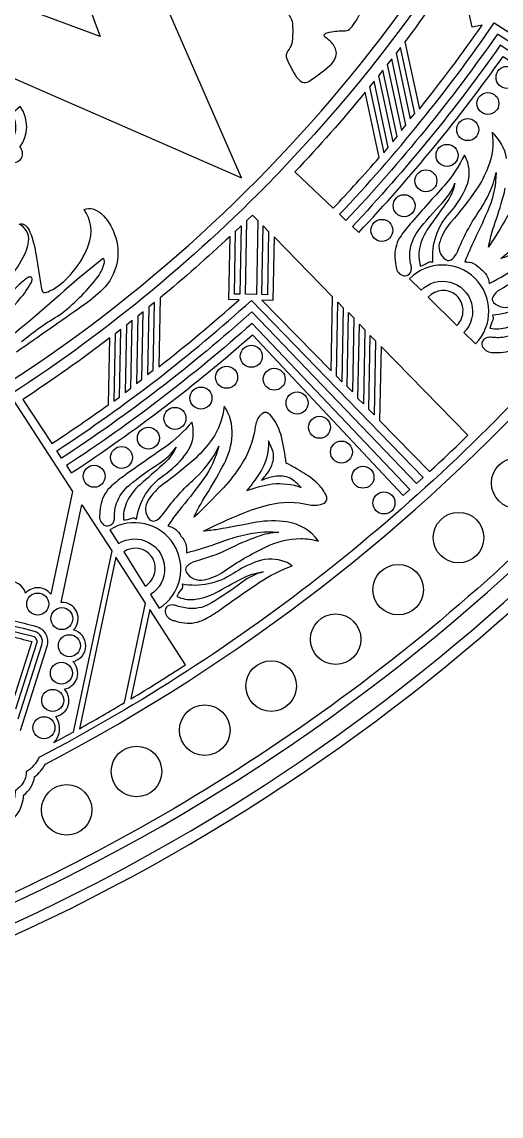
# Model space of a CAD drawing. Extents: x 0.3 to 22.9, y 0.3 to 22.9.
# Drawn here: x 16.34 to 19.06, y 0.27 to 6.49 of the extents above; entities that cross this region are included whole.
import ezdxf

# ---------------------------------------------------------------- set-up
doc = ezdxf.new("R2010")
doc.units = 0
doc.layers.get('0').update_dxf_attribs({"linetype": 'CONTINUOUS'})

msp = doc.modelspace()

# ---------------------------------------------------------------- linework, layer by layer
for points in [[(3.3142, 3.8737, 0.163521), (9.6242, 0.4465, 0.120172), (14.9519, 0.7854, 0.181777), (21.2452, 5.6945, 0.144148), (22.8969, 11.895, 0.188589), (19.6736, 19.5024, 0.185161), (12.301, 22.8811, 0.117209), (7.172, 22.009, 0.205007), (1.0046, 15.597, 0.089875), (0.2744, 11.5899, 0.190376), (3.3142, 3.8737)], [(19.638, 19.4494, 0.185169), (12.3102, 22.8179, 0.117227), (7.2083, 21.9566, 0.205002), (1.0677, 15.5872, 0.090157), (0.3369, 11.5899, 0.189152), (3.351, 3.9258, 0.162934), (9.5961, 0.5149, 0.121048), (14.9333, 0.845, 0.176273), (21.0659, 5.5259, 0.149242), (22.8347, 11.8803, 0.189626), (19.638, 19.4494)], [(18.5954, 19.3653, -0.143763), (21.6778, 14.3855, -0.10076), (21.9626, 10.1906, -0.1467), (19.4801, 4.7136, -0.093155), (16.4335, 2.309, -0.142562), (16.3614, 2.2274, -0.193525), (16.3287, 2.1464, -0.051441), (16.2987, 2.121, -0.066621), (16.2842, 2.0441, -0.260987), (16.2061, 1.9742, -0.057372), (16.1421, 1.9675, -0.084149), (16.0935, 1.8105, -0.191144), (15.9667, 1.6981), (16.0993, 1.3986, 0.184586), (21.7462, 7.0046, 0.109103), (22.7293, 11.7434, 0.195614), (19.4611, 19.4742, 0.012746), (19.0472, 19.8667), (18.5954, 19.3653)], [(14.1734, 19.799, -0.166341), (18.6684, 16.4808, -0.161318), (20.1869, 11.2681, -0.187111), (17.721, 5.5541, -0.057832), (16.1693, 4.3047), (16.136, 4.3576, 0.169929), (19.6456, 8.7462, 0.124474), (20.0256, 12.931, 0.158038), (17.6225, 17.6357, 0.12047), (14.1547, 19.7394), (14.1734, 19.799)], [(19.4623, 18.5618, 0.026822), (18.6659, 19.3689), (19.0509, 19.7961, -0.135351), (22.1922, 14.8536, -0.108341), (22.58, 10.0918, -0.151917), (19.7872, 4.1189, -0.102753), (16.1248, 1.4647), (16.0322, 1.6738, 0.149793), (16.15, 1.8122, 0.05182), (16.1837, 1.9198, 0.239739), (16.3162, 1.9955, 0.106319), (16.3465, 2.0946, 0.184726), (16.4089, 2.1998, 0.10006), (16.4698, 2.2716, 0.178747), (21.3492, 7.6664, 0.105118), (22.0969, 12.0133, 0.173398), (19.4623, 18.5618)], [(12.563, 5.9782, 0.203761), (16.3141, 8.412, 0.105877), (17.1992, 10.6135, 0.541535), (17.934, 10.4155, -0.20063), (15.1992, 6.2414, -0.040231), (14.2982, 5.7322, 0.172832), (14.1945, 5.8955, 0.589399), (13.8388, 5.7363, 0.088153), (13.8498, 5.6154, 0.155303), (13.2452, 5.6014, 0.212616), (13.2641, 5.8346, 0.23538), (13.1508, 5.9542, 0.255777), (13.018, 5.9351, 0.115458), (12.9363, 5.8356, 0.066547), (12.8768, 5.6505, 0.036308), (12.8552, 5.4472, 0.070509), (12.8148, 5.741, 0.092113), (12.742, 5.8868, 0.229801), (12.563, 5.9782)], [(18.9493, 6.4679), (18.892, 6.4556), (18.8164, 6.8061, -0.015198), (18.5109, 6.3741), (18.5934, 5.9913, 0.016538), (18.9493, 6.4679)], [(17.8451, 6.5337, -0.177597), (17.8732, 6.4673, -0.040686), (17.8699, 6.3643, -0.097103), (17.8466, 6.3224, 0.243774), (17.8399, 6.276, 0.033357), (17.8962, 6.173, 0.133763), (17.9273, 6.1448, 0.264949), (17.9647, 6.1485, 0.033553), (18.0846, 6.2381, 0.19179), (18.1223, 6.3102, 0.183796), (18.0949, 6.3687, 0.029962), (18.0603, 6.3984)], [(18.0603, 6.3984, -0.195696), (18.0528, 6.4106, -0.302912), (18.062, 6.4219), (18.0826, 6.4283, -0.040832), (18.1723, 6.4361, 0.189146), (18.2026, 6.4504, 0.082232), (18.2591, 6.541, 0.042666)], [(19.0186, 6.4803), (20.1984, 5.7258), (20.17, 5.6843), (19.0358, 6.4174, -0.037416), (18.1764, 5.3595), (18.1401, 5.3938, 0.03861), (19.0186, 6.4803)], [(19.0526, 6.3541, -0.036236), (18.2128, 5.3251), (18.2491, 5.2908, 0.035121), (19.0689, 6.2906), (20.1125, 5.6016), (20.1413, 5.6429), (19.0526, 6.3541)], [(18.1038, 5.4281, 0.010802), (18.3649, 5.7167), (18.285, 6.0871, -0.017339), (17.8858, 5.6343), (18.1038, 5.4281)], [(16.3252, 5.7742, 0.32448), (16.3272, 6.0057), (16.2792, 5.965, -0.902819), (16.0711, 5.7963), (16.0214, 5.7578, 0.323935), (16.248, 5.7118, 0.394063), (16.3139, 5.6938, 0.391981), (16.3364, 5.7582, 0.10091), (16.3252, 5.7742)], [(19.0886, 5.7109, 0.163826), (19.0058, 5.8609, -0.132009), (18.9823, 5.6599, -0.061025), (18.9175, 5.5358, -0.030039), (18.7723, 5.3498, 0.097493), (18.7104, 5.2419, 0.343382), (18.7421, 5.1367, 0.392587), (18.7815, 5.1419, 0.107698), (18.8086, 5.18, -0.055033), (18.9308, 5.4091, 0.071028), (19.0134, 5.5726, 0.033998), (19.0289, 5.6315, -0.091302), (18.9891, 5.4338, -0.016045), (18.9052, 5.2482, 0.022659), (18.8512, 5.1246, -0.237041), (18.9397, 5.084, -0.237044), (18.9899, 5.0007, 0.025503), (19.1643, 5.1046, -0.052421)], [(18.4891, 5.2723, 0.163088), (18.454, 5.1608, 0.042915), (18.4602, 5.1021, 0.305232), (18.4953, 5.0474, 0.52358), (18.5472, 5.0796, 0.083308), (18.5456, 5.106, -0.091035), (18.5393, 5.1833, -0.128759), (18.5861, 5.3004, -0.026682), (18.7219, 5.4578, 0.0946), (18.7953, 5.5709, -0.102995), (18.7421, 5.4526, 0.004897), (18.6449, 5.3163, 0.114647), (18.5938, 5.2, 0.117035), (18.5986, 5.0998, 0.091775), (18.6426, 5.1211, -0.228402), (18.6704, 5.122, -0.213399), (18.764, 5.3996, 0.070598), (18.8529, 5.535, 0.194828), (18.8673, 5.6874, 0.063198), (18.8484, 5.7299, -0.06932), (18.7339, 5.5564, 0.003295), (18.5498, 5.3498, 0.028229), (18.4891, 5.2723)], [(19.1088, 5.4084, -0.017286), (18.985, 5.2067, -0.033628), (19.0306, 5.3687, 0.021849), (19.0809, 5.5418, 0.112661)], [(16.4565, 4.9521, 0.239942), (16.4754, 4.9509, 0.076067), (16.5458, 4.9893, 0.139317), (16.7151, 5.2199, 0.244174), (16.6902, 5.422, -0.166256), (16.7386, 5.4245, -0.116269), (16.7871, 5.3978, -0.117382), (16.8626, 5.2799, -0.296546), (16.7945, 4.9671, -0.037052), (16.6809, 4.8735, -0.002943), (16.3057, 4.6117, -0.116792)], [(16.2784, 5.0504, 0.07487), (16.3587, 5.181, 0.057632), (16.3741, 5.239, 0.329147), (16.3212, 5.3379, -0.275399), (16.3559, 5.3313, -0.115078), (16.3824, 5.2926, -0.062039), (16.4172, 5.1594, 0.001515), (16.4483, 4.9704, 0.128647), (16.4565, 4.9521)], [(19.1324, 5.1709, -0.02629), (19.0564, 5.1429, -0.017289), (19.2429, 5.2887)], [(17.1133, 4.5273, 0.016537), (17.5695, 4.909), (17.5109, 4.9102), (17.5181, 5.2688, -0.015198), (17.1212, 4.9188), (17.1133, 4.5273)], [(16.3349, 4.6713, -0.041492), (16.554, 4.8248, 0.0606), (16.7605, 5.0292, 0.103296), (16.804, 5.1139, 0.178349), (16.8017, 5.142, 0.209638), (16.7901, 5.1368), (16.6614, 5.0327, -0.00929), (16.207, 4.644)], [(18.8464, 4.7235), (18.9121, 4.659, 1), (18.5372, 5.0274), (18.6029, 4.9628, -1.000001), (18.8464, 4.7235)], [(16.0873, 4.638, 0.001174), (16.3238, 4.9119, 0.059683), (16.3889, 5.0053, 0.099138), (16.394, 5.0225, 0.385235), (16.3861, 5.0383, 0.176262), (16.3634, 5.0302, 0.043094), (16.2863, 4.9598, 0.048543)], [(19.4397, 4.9956, 0.10569), (19.3357, 4.9099, -0.026117), (19.1946, 4.7572, -0.159075), (19.0835, 4.6975, -0.073641), (19.006, 4.695, 0.084196), (18.9796, 4.6936, 0.552063), (18.9534, 4.6384, 0.281242), (19.0118, 4.6097, 0.045898), (19.0708, 4.6102, 0.153217), (19.1777, 4.6576, 0.034724), (19.2478, 4.7267, -0.010062), (19.4323, 4.933, -0.062419), (19.5917, 5.0663, 0.082414), (19.5473, 5.0802, 0.163034), (19.3975, 5.0488, 0.060796), (19.273, 4.9451, -0.19107), (19.0078, 4.8208, -0.228401), (19.01, 4.7931, 0.091768), (18.9939, 4.7469, 0.133765), (19.0939, 4.7535, 0.098085), (19.2037, 4.8174, -0.004378), (19.3282, 4.9293, -0.093723), (19.4397, 4.9956)], [(19.213, 5.0719, -0.043787), (19.0498, 4.9647, 0.152393), (19.0094, 4.9233, 0.313241), (19.0143, 4.8937, 0.315824), (19.1224, 4.8741, 0.106102)], [(18.8026, 4.9346, 0.404844), (18.6429, 4.9235), (18.8064, 4.7628, 0.424432), (18.8026, 4.9346)], [(16.5618, 4.0087), (16.5344, 4.0505, 0.03861), (17.6398, 4.9051), (18.6138, 3.8988), (18.5765, 3.865), (17.642, 4.8399, -0.037416), (16.5618, 4.0087)], [(17.645, 4.7089), (18.5015, 3.7978), (18.5391, 3.8313), (17.6437, 4.7745, -0.036236), (16.5893, 3.9669), (16.6167, 3.9251, 0.035121), (17.645, 4.7089)], [(16.8353, 4.6917, -0.017339), (16.3424, 4.3431), (16.507, 4.0923, 0.010802), (16.8276, 4.3128), (16.8353, 4.6917)], [(18.6508, 3.9329, 0.007155), (18.8687, 4.1393), (18.3755, 4.6439), (18.367, 4.2234), (18.6508, 3.9329)], [(16.5, 3.2371, 0.471826), (16.3573, 3.2425, 0.390908), (16.2506, 3.3086), (16.0894, 3.5983, 0.122324), (16.0957, 3.6113), (16.2453, 4.3174), (16.285, 4.3431), (16.6235, 3.8203), (16.5, 3.2371)], [(17.3235, 4.0094, -0.030038), (17.1394, 3.8619, 0.097493), (17.0543, 3.7712, 0.343387), (17.0609, 3.6614, 0.392585), (17.1004, 3.6574, 0.1077), (17.1356, 3.6883, -0.055034), (17.3073, 3.883, 0.071025), (17.4254, 4.0231, 0.033998), (17.4541, 4.0768, -0.091304), (17.3698, 3.8936, -0.016043), (17.2452, 3.7324, 0.022658), (17.1642, 3.6245, -0.237041), (17.2409, 3.5647, -0.237045), (17.2707, 3.472, 0.025503), (17.4643, 3.5329, -0.052422), (17.6601, 3.5852, -0.067506), (17.7952, 3.588, 0.073832), (17.6751, 3.5638, 0.030813), (17.5041, 3.4898, -0.043782), (17.3206, 3.4231, 0.152377), (17.2717, 3.3922, 0.313243), (17.2697, 3.3623, 0.315822), (17.3704, 3.3182, 0.106102), (17.4849, 3.3668, -0.044794), (17.7189, 3.5036, -0.112354), (17.9192, 3.5523, -0.078924), (18.0202, 3.5378, 0.206637), (17.8409, 3.6473, 0.075423), (17.6678, 3.6452, -0.004886), (17.4485, 3.6047, -0.026283), (17.3682, 3.5951, -0.017126), (17.5832, 3.6939, -0.032567), (17.7367, 3.7435, -0.12445), (17.9693, 3.7445, 0.172688), (18.0526, 3.7543, 0.23041), (18.0685, 3.7748, 0.123683), (18.0669, 3.7886, 0.102143), (18.0278, 3.8523, 0.066572), (17.9367, 3.9248, 0.01278), (17.8374, 3.9809, 0.02513), (17.81, 4.1319, 0.090515), (17.762, 4.2355, 0.092287), (17.7299, 4.2667, 0.204842), (17.7111, 4.2679, 0.197385), (17.6697, 4.2189, 0.073527), (17.661, 4.1863, -0.112893), (17.5799, 3.9683, -0.041792), (17.4803, 3.8413, -0.017285), (17.3134, 3.6736, -0.033626), (17.395, 3.8207, 0.021848), (17.484, 3.9775, 0.112662), (17.5304, 4.1403, 0.163826), (17.4845, 4.3053, -0.132008), (17.4153, 4.1152, -0.051315), (17.3235, 4.0094)], [(16.7861, 3.7514, 0.042915), (16.7786, 3.6929, 0.30523), (16.8001, 3.6315, 0.523583), (16.858, 3.6509, 0.083308), (16.8626, 3.6769, -0.091032), (16.8743, 3.7536, -0.12876), (16.9469, 3.8567, -0.026681), (17.1152, 3.9786, 0.0946), (17.2128, 4.0717, -0.102993), (17.1337, 3.9689, 0.004895), (17.0077, 3.8586, 0.114647), (16.9312, 3.7573, 0.117036), (16.9127, 3.6587, 0.091768), (16.9605, 3.6692, -0.22839), (16.9877, 3.6637, -0.213396), (17.1428, 3.9122, 0.070597), (17.2606, 4.0235, 0.194824), (17.3096, 4.1685, 0.063201), (17.3011, 4.2142, -0.069319), (17.1497, 4.0718, 0.003294), (16.9229, 3.9132, 0.021573), (16.8459, 3.8518, 0.160037), (16.7861, 3.7514)], [(17.7602, 3.9823, 0.182422), (17.7559, 4.0648), (17.7373, 4.1073, -0.160349), (17.6842, 3.9202, -0.019723), (17.6145, 3.8253, -0.047481), (17.7578, 3.8631, -0.112241), (17.9215, 3.8434, 0.07702), (17.8594, 3.8955, 0.149988), (17.7707, 3.9051, 0.052626), (17.6967, 3.8827, 0.108393), (17.7602, 3.9823)], [(16.6298, 3.0338, 0.676259), (16.5596, 3.1905), (16.677, 3.7445), (16.8465, 3.4829), (16.6285, 2.4537, -0.005682), (16.5168, 2.3928, 0.371282), (16.5288, 2.5426, 0.594236), (16.5784, 2.6974, 0.602996), (16.6262, 2.8539, 0.787422), (16.6298, 3.0338)], [(17.067, 3.2354), (17.1161, 3.1574, 1), (16.8363, 3.6024), (16.8853, 3.5244, -1.000004), (17.067, 3.2354)], [(17.0732, 3.4509, 0.404843), (16.9151, 3.4769), (17.0372, 3.2828, 0.424433), (17.0732, 3.4509)], [(16.6632, 2.473, 0.007227), (16.9194, 2.6208), (17.0391, 3.1858), (16.8696, 3.4473), (16.6632, 2.473)], [(17.8713, 3.397, 0.082415), (17.8314, 3.4208, 0.163034), (17.6783, 3.4248, 0.060796), (17.5333, 3.3526, -0.191069), (17.2466, 3.2928, -0.228405), (17.2423, 3.2654, 0.091769), (17.216, 3.2241, 0.133763), (17.3149, 3.2075, 0.098085), (17.4364, 3.2443, -0.004376), (17.5833, 3.3245, -0.093726), (17.7071, 3.3633, 0.105692), (17.5861, 3.3039, -0.026118), (17.4136, 3.1879, -0.159073), (17.2918, 3.1554, -0.073628), (17.2157, 3.1708, 0.084181), (17.1897, 3.1755, 0.552071), (17.1515, 3.1278, 0.281237), (17.2018, 3.0865, 0.045902), (17.2593, 3.0733, 0.15322), (17.3742, 3.0948, 0.034722), (17.4584, 3.1459, -0.010063), (17.6854, 3.3041, -0.062422), (17.8713, 3.397)], [(17.2656, 2.8363), (17.0622, 3.1501), (16.9546, 2.6418, 0.00875), (17.2656, 2.8363)], [(16.4211, 2.9582, 0.438234), (16.4007, 2.9962, 0.020071), (16.0257, 3.0754, -0.026)], [(16.3155, 2.5297), (16.4497, 2.9491, 0.435886), (16.4088, 3.0251, 0.02247), (16.0671, 3.0982)], [(16.2833, 3.0868, -0.01688), (16.4169, 3.054, -0.42455), (16.4783, 2.9399), (16.3263, 2.4604, 0.022014)], [(16.2632, 2.9991, -0.016214), (16.3925, 2.9674), (16.2865, 2.6358, -0.017124)]]:
    msp.add_lwpolyline(points, format="xyb")
for points in [[(17.5831, 5.6015), (16.76, 7.4863), (16.4736, 7.2281), (16.7805, 6.4041), (15.9565, 6.711), (15.6983, 6.4246), (17.5831, 5.6015)], [(18.486, 6.3412), (18.4608, 6.3096), (18.5416, 5.9352), (18.567, 5.9655), (18.486, 6.3412)], [(18.4917, 5.8703), (18.5171, 5.9005), (18.4361, 6.2762), (18.4109, 6.2446), (18.4917, 5.8703)], [(18.3608, 6.1806), (18.4415, 5.8063), (18.467, 5.8365), (18.3859, 6.2123), (18.3608, 6.1806)], [(18.3356, 6.1492), (18.3104, 6.1176), (18.3912, 5.7432), (18.4166, 5.7735), (18.3356, 6.1492)], [(17.6677, 4.9383), (17.6052, 4.9396), (17.6137, 5.3588), (17.6466, 5.3898), (17.6763, 5.3594), (17.6677, 4.9383)], [(17.574, 4.9402), (17.5428, 4.9408), (17.55, 5.2988), (17.5819, 5.3291), (17.574, 4.9402)], [(17.7375, 5.2967), (17.7302, 4.937), (17.699, 4.9377), (17.7069, 5.328), (17.7375, 5.2967)], [(18.0999, 4.9259), (17.7681, 5.2654), (17.7608, 4.9052), (17.6995, 4.9064), (18.0914, 4.5054), (18.0999, 4.9259)], [(17.0577, 4.8676), (17.0499, 4.4847), (17.0816, 4.5083), (17.0894, 4.8926), (17.0577, 4.8676)], [(18.122, 4.4741), (18.1305, 4.8946), (18.1611, 4.8633), (18.1526, 4.4427), (18.122, 4.4741)], [(16.9545, 4.4059), (16.9623, 4.7902), (16.9306, 4.7652), (16.9228, 4.3823), (16.9545, 4.4059)], [(17.0259, 4.8409), (16.9941, 4.8159), (16.9863, 4.433), (17.0181, 4.4566), (17.0259, 4.8409)], [(18.2214, 4.8059), (18.2129, 4.3854), (18.1823, 4.4167), (18.1908, 4.8372), (18.2214, 4.8059)], [(16.8593, 4.3326), (16.891, 4.3562), (16.8988, 4.7405), (16.867, 4.7155), (16.8593, 4.3326)], [(18.253, 4.7692), (18.2836, 4.7379), (18.2751, 4.3174), (18.2445, 4.3487), (18.253, 4.7692)], [(18.3364, 4.2547), (18.3057, 4.286), (18.3143, 4.7066), (18.3449, 4.6752), (18.3364, 4.2547)], [(16.3021, 2.5861), (16.4211, 2.9582)]]:
    msp.add_lwpolyline(points)
for centre, radius in [((19.0911, 6.1711), 0.0625), ((18.982, 6.0232), 0.0625), ((18.8677, 5.8746), 0.0625), ((18.7503, 5.7282), 0.0625), ((18.63, 5.5841), 0.0625), ((18.5066, 5.4423), 0.0625), ((18.3801, 5.3027), 0.0625), ((17.639, 4.5875), 0.0625), ((17.4987, 4.4688), 0.0625), ((17.769, 4.4576), 0.0625), ((17.3532, 4.3505), 0.0625), ((17.8989, 4.3224), 0.0625), ((17.2053, 4.2351), 0.0625), ((18.0262, 4.1846), 0.0625), ((17.0549, 4.1227), 0.0625), ((18.1508, 4.0441), 0.0625), ((16.9021, 4.0131), 0.0625), ((19.1457, 3.8678), 0.1435), ((16.7469, 3.9065), 0.0625), ((18.2726, 3.901), 0.0625), ((18.3917, 3.7551), 0.0625), ((18.8156, 3.558), 0.1435), ((18.4729, 3.2622), 0.1435), ((16.4264, 3.181), 0.0625), ((16.5633, 3.0981), 0.0625), ((18.1181, 2.981), 0.1435), ((16.6063, 2.9443), 0.0625), ((17.7518, 2.715), 0.1435), ((16.561, 2.7883), 0.0625), ((16.5115, 2.6335), 0.0625), ((17.3747, 2.4645), 0.1435), ((16.4619, 2.4787), 0.0625), ((16.9874, 2.23), 0.1435), ((16.5907, 2.012), 0.1435)]:
    msp.add_circle(centre, radius)

doc.saveas('drawing.dxf')
